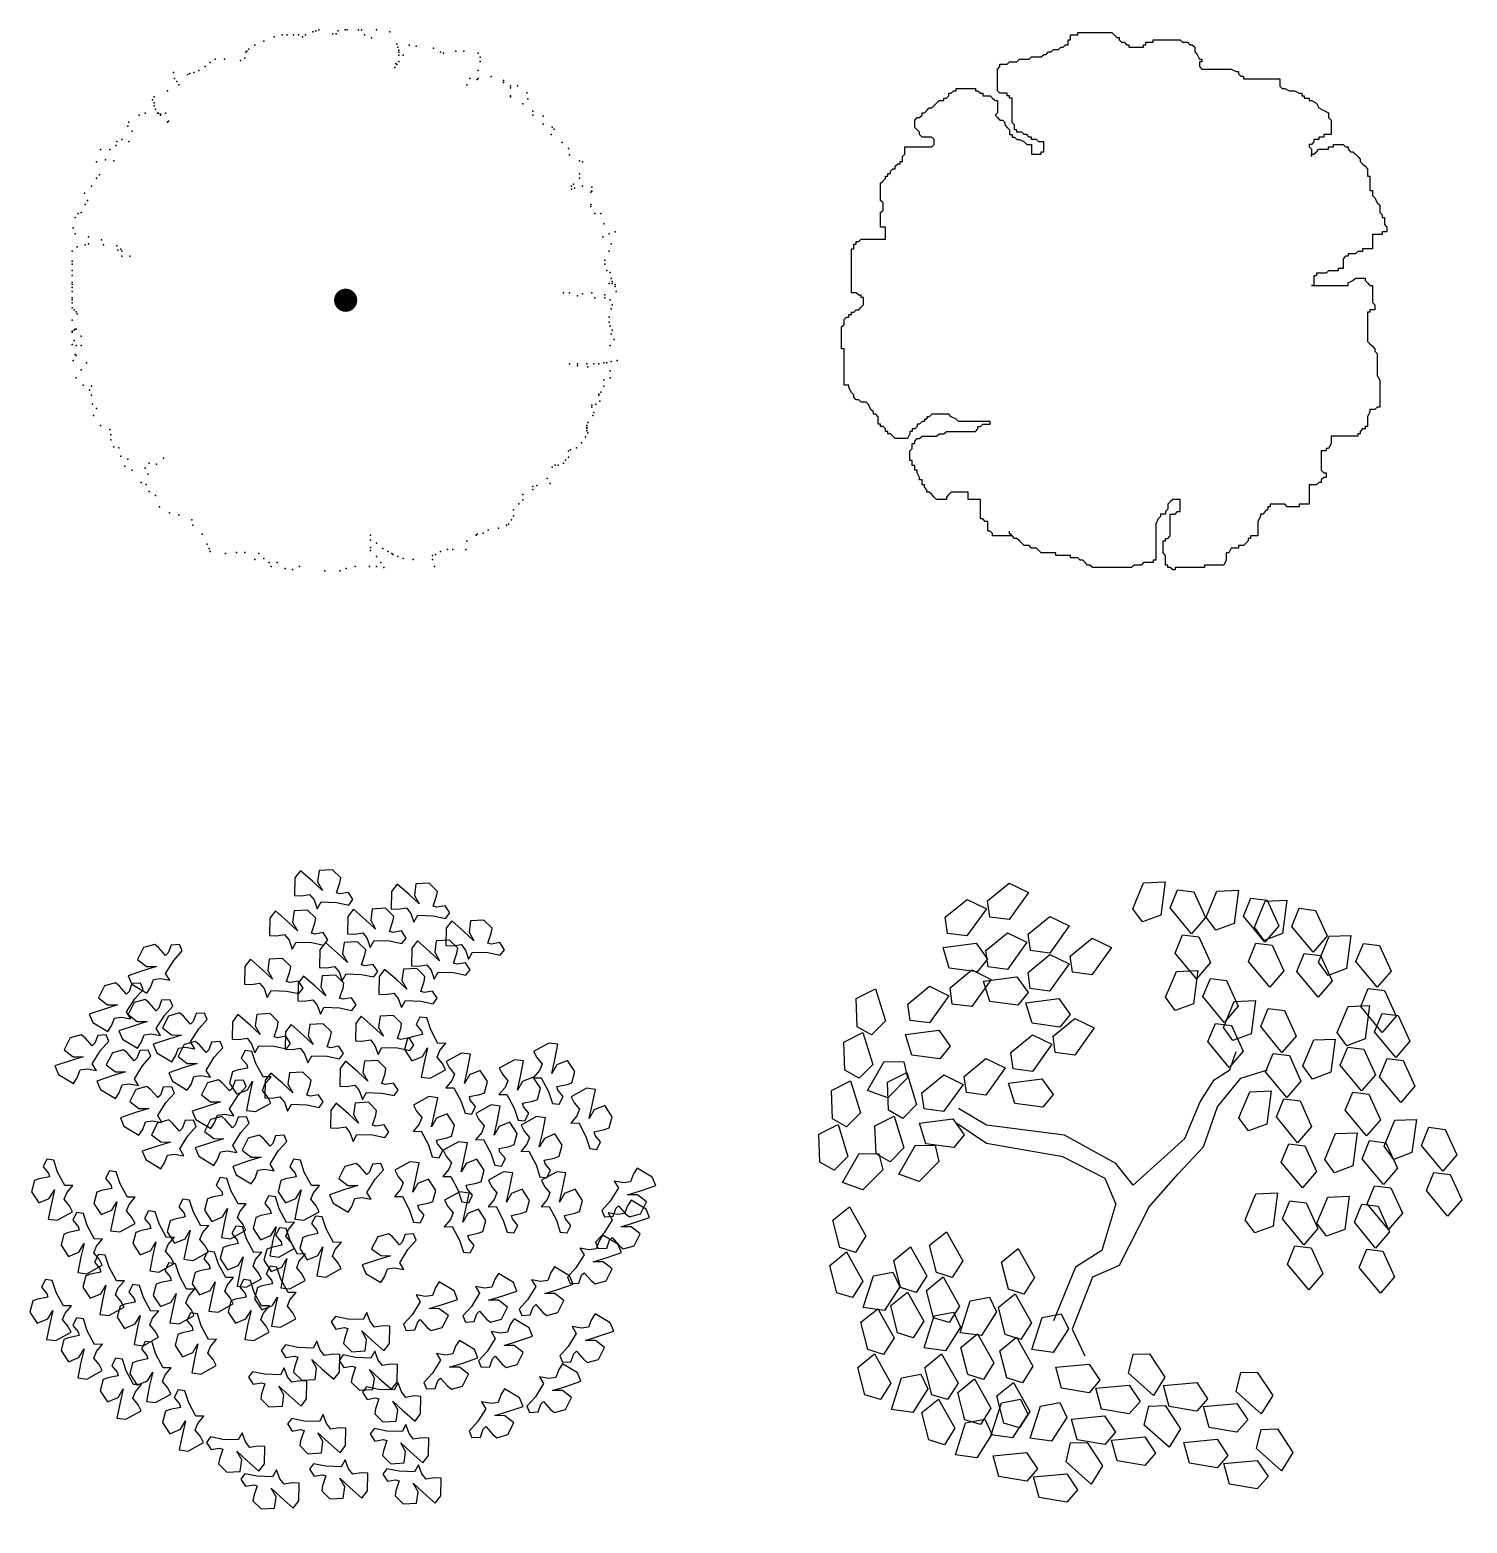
# Model space of a CAD drawing. Header units: millimetres. Extents: x 1740 to 2888, y 771 to 1500.
# Drawn here: x 1933 to 2250.6, y 1154.6 to 1484.7 of the extents above; entities that cross this region are included whole.
import ezdxf

# ---------------------------------------------------------------- set-up
doc = ezdxf.new("R2010")
doc.units = ezdxf.units.MM

# ---------------------------------------------------------------- blocks, each defined once
blk = doc.blocks.new('TREE-02')
at = {"const_width": 2.56}
blk.add_lwpolyline([(-2.56, 0, 1), (0, 0, 1)], format="xyb", close=True, dxfattribs=at)
for p in [(-7.9, 59.55), (-7.23, 59.78), (-2.97, 59.55), (-1.4, 59.78), (-0.94, 59.78), (1.52, 59.78), (2.19, 59.78), (5.56, 59.78), (-21.36, 56.41), (-19.34, 57.31), (-17.1, 58.2), (-15.3, 58.65), (-14.18, 58.65), (-12.83, 58.65), (-11.71, 58.65), (-10.82, 58.2), (-10.14, 58.65), (-8.57, 59.32), (-4.09, 58.88), (-3.41, 58.88), (2.87, 58.65), (4.43, 57.98), (8.47, 59.32), (8.47, 59.32), (10.04, 56.64), (12.74, 56.41), (14.3, 56.18), (-30.11, 53.27), (-30.11, 53.27), (-28.09, 53.27), (-24.5, 53.04), (-23.6, 53.5), (-23.38, 54.84), (-23.15, 55.06), (-22.7, 55.51), (10.27, 55.96), (10.49, 55.29), (10.49, 54.84), (10.49, 54.17), (10.49, 52.82), (11.39, 54.17), (18.12, 55.73), (19.69, 54.84), (20.36, 54.62), (23.05, 55.06), (24.85, 55.06), (27.99, 54.62), (28.44, 53.72), (28.44, 52.82), (28.44, 52.82), (-39.3, 50.36), (-36.16, 49.9), (-35.71, 50.13), (-34.82, 50.36), (-33.7, 50.8), (-32.35, 51.7), (-31.23, 52.59), (9.6, 51.47), (9.6, 51.47), (9.82, 52.37), (10.04, 52.15), (27.99, 50.8), (-40.65, 46.31), (-39.08, 49.01), (-38.63, 48.33), (-38.18, 47.66), (25.52, 47.66), (26.19, 49.01), (27.76, 48.78), (27.99, 49.01), (30.9, 49.45), (33.59, 48.56), (33.59, 48.11), (35.17, 47.44), (35.17, 46.99), (36.73, 47.44), (-44.01, 44.3), (-43.57, 44.97), (-43.57, 43.63), (-43.57, 42.95), (35.17, 45.19), (35.17, 44.97), (37.86, 43.4), (38.75, 45.87), (38.98, 44.52), (-46.93, 40.93), (-45.58, 41.38), (-43.34, 42.28), (-42.89, 41.38), (-42.67, 41.38), (-42.22, 41.16), (-42.22, 40.93), (-41.1, 41.38), (40.1, 41.83), (40.1, 40.93), (42.34, 40.71), (-49.4, 38.47), (-49.17, 39.36), (-48.5, 37.35), (-40.65, 39.36), (-40.42, 39.59), (42.34, 38.91), (44.14, 36.67), (44.36, 38.24), (44.81, 37.79), (-55.45, 33.3), (-53.43, 33.3), (-52.09, 34.21), (-51.86, 35.1), (-50.74, 35.55), (-49.17, 35.1), (46.6, 34.88), (47.95, 33.53), (-56.35, 30.62), (-54.33, 31.07), (-52.54, 30.84), (48.17, 32.18), (50.42, 30.84), (51.09, 30.62), (-56.35, 27.02), (-55.68, 27.7), (50.42, 27.92), (50.42, 27.02), (-59.04, 23.66), (-57.47, 25.23), (48.62, 25.23), (48.62, 24.56), (49.07, 25.68), (49.29, 24.78), (51.09, 25.23), (52.88, 23.88), (53.11, 25.01), (53.11, 24.11), (-58.82, 21.2), (-58.37, 22.09), (52.88, 21.2), (52.88, 20.74), (-61.06, 18.28), (-60.39, 19.18), (-59.71, 19.4), (53.78, 19.18), (55.13, 19.18), (55.8, 16.93), (55.8, 16.93), (-61.51, 16.04), (-61.06, 14.69), (-58.14, 14.01), (-55.23, 13.34), (55.58, 14.01), (56.92, 14.69), (58.27, 15.14), (-61.73, 10.87), (-60.61, 11.78), (-58.82, 12.22), (-58.14, 12.45), (-54.78, 12.22), (-51.86, 12), (-51.64, 11.1), (-50.97, 11.33), (-50.74, 10.87), (56.92, 10.87), (57.37, 12.45), (-61.73, 8.63), (-61.73, 7.96), (-61.73, 6.61), (-50.74, 9.75), (-48.95, 9.75), (56.02, 8.86), (56.02, 7.96), (56.47, 6.61), (-61.73, 5.49), (-61.73, 3.92), (-61.73, 3.47), (56.92, 3.7), (57.15, 6.17), (57.37, 4.82), (57.6, 4.15), (57.6, 3.7), (58.27, 3.47), (-61.73, 2.8), (-61.73, 1.91), (-61.73, 0.56), (-61.73, 0.11), (46.83, 1.68), (48.17, 1.68), (49.97, 1.01), (49.97, 1.01), (51.09, 1.46), (53.11, 1.68), (53.78, 0.56), (56.02, 1.23), (56.02, 0.56), (57.15, 0.11), (57.15, 0.11), (58.27, 3.03), (58.49, 1.91), (-61.73, -0.56), (-61.73, -1.68), (-61.28, -2.14), (-60.83, -2.58), (-60.61, -3.03), (57.37, -1.91), (57.6, -1.01), (-61.73, -4.37), (-61.06, -6.4), (-60.83, -6.4), (56.92, -3.7), (56.92, -4.82), (56.92, -4.82), (57.15, -5.72), (-61.73, -6.84), (-61.73, -7.07), (-61.73, -9.76), (-61.28, -6.62), (-61.28, -8.86), (-59.71, -7.96), (57.37, -7.51), (57.6, -6.62), (58.04, -8.64), (-61.06, -12), (-60.83, -9.98), (-60.83, -12.23), (-59.71, -9.98), (57.15, -9.98), (-61.51, -13.35), (-59.71, -15.37), (-58.59, -13.8), (48.17, -14.02), (48.17, -14.02), (49.97, -14.02), (49.97, -14.47), (49.97, -14.47), (51.99, -14.02), (52.21, -14.69), (53.56, -14.02), (54.68, -14.02), (55.8, -13.8), (56.47, -13.8), (57.15, -15.59), (57.37, -13.57), (58.72, -13.35), (-60.83, -17.16), (-59.27, -18.73), (-57.47, -18.96), (55.8, -17.61), (55.8, -18.96), (57.15, -17.16), (-57.92, -19.85), (-57.47, -20.97), (-57.25, -22.99), (54.01, -22.99), (54.68, -20.75), (54.68, -20.97), (54.9, -22.32), (55.13, -20.3), (-57.02, -25.46), (-56.35, -23.89), (53.11, -23.22), (53.11, -23.66), (53.33, -25.46), (53.56, -24.79), (-55.45, -27.7), (-53.43, -28.6), (51.99, -27.7), (51.99, -28.15), (51.99, -28.38), (51.99, -28.83), (52.21, -27.03), (52.21, -29.27), (52.21, -29.27), (-53.21, -29.72), (-53.21, -30.84), (-52.54, -32.41), (-51.41, -32.64), (49.74, -32.64), (50.87, -31.52), (51.76, -30.17), (-50.97, -34.43), (-49.4, -35.11), (-44.68, -36), (-43.12, -36.23), (-43.12, -36.23), (-41.54, -34.88), (46.83, -36), (47.28, -35.33), (47.95, -33.31), (47.95, -34.66), (48.4, -33.09), (-50.07, -36.67), (-48.5, -37.57), (-45.58, -37.12), (-44.91, -38.47), (43.24, -39.37), (44.36, -36.9), (45.03, -36.45), (45.71, -36.45), (-46.48, -40.26), (-45.36, -40.71), (-44.68, -42.28), (40.1, -41.16), (40.1, -41.83), (41, -40.94), (43.91, -40.49), (-43.34, -43.18), (-42.44, -45.65), (36.96, -44.98), (37.86, -42.95), (37.86, -42.95), (37.86, -42.95), (37.86, -44.08), (-40.2, -46.99), (-38.18, -47.44), (-35.26, -48.56), (34.72, -49.46), (35.39, -48.56), (35.84, -46.32), (35.84, -47.67), (-35.04, -49.68), (-33.02, -51.7), (4.21, -51.93), (27.54, -51.93), (27.76, -51.7), (29.11, -51.48), (30.23, -50.81), (32.47, -50.36), (34.27, -49.68), (-31.9, -53.95), (-31.45, -54.84), (-31.23, -55.52), (-27.86, -55.96), (-25.4, -55.74), (-23.6, -55.74), (-20.46, -55.96), (4.21, -53.05), (4.21, -54.62), (4.21, -55.29), (5.56, -53.72), (6.9, -54.84), (8.02, -55.52), (8.92, -55.96), (8.92, -55.96), (19.69, -55.52), (21.26, -55.07), (22.38, -55.07), (25.3, -55.07), (25.52, -53.27), (-21.36, -57.31), (-19.34, -57.09), (-18.22, -57.98), (-17.77, -58.88), (-16.42, -57.98), (-14.63, -59.33), (-11.49, -58.88), (-11.49, -58.88), (-1.17, -59.33), (0.85, -58.88), (3.99, -58.88), (5.56, -56.64), (5.56, -58.88), (6.46, -57.98), (7.13, -59.1), (9.15, -56.19), (10.27, -56.64), (11.39, -57.09), (13.63, -57.31), (17.89, -56.41), (17.89, -57.31), (18.34, -58.88), (18.57, -56.19), (-13.06, -59.55), (-5.88, -59.78), (-2.52, -59.78)]:
    blk.add_point(p)
blk = doc.blocks.new('TREE-03')
for p, q in [((-16.76, 55.96), (-16.22, 56.5)), ((-16.22, 56.5), (-15.68, 56.5)), ((-15.68, 56.5), (-15.68, 57.57)), ((-15.68, 57.57), (-15.14, 57.57)), ((-15.14, 57.57), (-15.14, 58.65)), ((-15.14, 58.65), (-13.53, 58.65)), ((-13.53, 58.65), (-13.53, 59.19)), ((-13.53, 59.19), (-5.99, 59.19)), ((-5.99, 59.19), (-5.46, 58.65)), ((-5.46, 58.65), (-4.92, 58.11)), ((-4.92, 58.11), (-4.38, 58.11)), ((-4.38, 58.11), (-4.38, 57.57)), ((-4.38, 57.57), (-3.84, 57.04)), ((-3.84, 57.04), (-3.3, 57.04)), ((-3.3, 57.04), (-2.77, 56.5)), ((-2.77, 56.5), (-2.23, 56.5)), ((-2.23, 56.5), (-2.23, 55.96)), ((1, 55.96), (1, 56.5)), ((1, 56.5), (1.54, 56.5)), ((1.54, 56.5), (1.54, 57.04)), ((1.54, 57.04), (3.15, 57.04)), ((3.15, 57.04), (3.15, 57.57)), ((3.15, 57.57), (9.07, 57.57)), ((9.07, 57.57), (9.61, 57.04)), ((9.61, 57.04), (10.68, 57.04)), ((10.68, 57.04), (11.22, 56.5)), ((11.22, 56.5), (11.76, 56.5)), ((11.76, 56.5), (12.3, 55.96)), ((-26.98, 52.74), (-26.44, 53.27)), ((-26.44, 53.27), (-24.29, 53.27)), ((-24.29, 53.27), (-23.75, 53.81)), ((-23.75, 53.81), (-21.6, 53.81)), ((-21.6, 53.81), (-21.06, 54.35)), ((-21.06, 54.35), (-20.52, 54.35)), ((-20.52, 54.35), (-19.98, 54.89)), ((-19.98, 54.89), (-19.45, 54.89)), ((-19.45, 54.89), (-18.91, 55.42)), ((-18.91, 55.42), (-17.83, 55.42)), ((-17.83, 55.42), (-17.29, 55.96)), ((-17.29, 55.96), (-16.76, 55.96)), ((-2.23, 55.96), (1, 55.96)), ((12.3, 55.96), (12.3, 54.89)), ((12.3, 54.89), (12.84, 54.35)), ((12.84, 54.35), (13.37, 53.27)), ((13.37, 53.27), (13.91, 53.27)), ((13.91, 53.27), (13.91, 52.74)), ((-31.28, 51.12), (-30.74, 51.66)), ((-31.28, 46.28), (-31.28, 51.12)), ((-30.74, 51.66), (-30.74, 52.2)), ((-30.74, 52.2), (-29.13, 52.2)), ((-29.13, 52.2), (-28.59, 52.74)), ((-28.59, 52.74), (-26.98, 52.74)), ((13.91, 52.74), (13.37, 52.74)), ((13.37, 52.74), (13.37, 51.66)), ((13.37, 51.66), (13.91, 51.12)), ((13.91, 51.12), (20.37, 51.12)), ((20.37, 51.12), (21.44, 50.59)), ((21.44, 50.59), (21.98, 50.59)), ((21.98, 50.59), (21.98, 50.05)), ((21.98, 50.05), (22.52, 49.51)), ((-41.5, 45.75), (-40.97, 46.28)), ((-40.97, 46.28), (-40.43, 46.28)), ((-40.43, 46.28), (-40.43, 46.82)), ((-40.43, 46.82), (-36.12, 46.82)), ((-36.12, 46.82), (-36.12, 46.28)), ((-36.12, 46.28), (-35.59, 46.28)), ((-35.59, 46.28), (-35.05, 45.75)), ((-30.74, 45.75), (-31.28, 46.28)), ((22.52, 49.51), (23.06, 49.51)), ((23.06, 49.51), (23.06, 48.97)), ((23.06, 48.97), (31.13, 48.97)), ((31.13, 48.97), (31.13, 47.36)), ((31.13, 47.36), (31.67, 46.82)), ((31.67, 46.82), (32.21, 46.82)), ((32.21, 46.82), (33.28, 46.28)), ((33.28, 46.28), (34.36, 46.28)), ((34.36, 46.28), (35.43, 45.75)), ((-45.81, 42.52), (-45.27, 43.06)), ((-45.27, 43.06), (-44.73, 43.6)), ((-44.73, 43.6), (-44.2, 44.13)), ((-44.2, 44.13), (-43.12, 44.13)), ((-43.12, 44.13), (-43.12, 44.67)), ((-43.12, 44.67), (-42.58, 44.67)), ((-42.58, 44.67), (-42.04, 45.21)), ((-42.04, 45.21), (-42.04, 45.75)), ((-42.04, 45.75), (-41.5, 45.75)), ((-35.05, 45.75), (-34.51, 45.75)), ((-34.51, 45.75), (-34.51, 45.21)), ((-34.51, 45.21), (-32.9, 45.21)), ((-32.9, 45.21), (-32.36, 44.67)), ((-32.36, 44.67), (-31.82, 44.13)), ((-31.82, 44.13), (-31.28, 44.13)), ((-31.28, 44.13), (-31.28, 41.45)), ((-29.13, 45.75), (-30.74, 45.75)), ((-29.13, 45.21), (-29.13, 45.75)), ((-28.59, 45.21), (-29.13, 45.21)), ((-28.59, 44.67), (-28.59, 45.21)), ((-28.05, 44.67), (-28.59, 44.67)), ((-28.05, 39.3), (-28.05, 44.67)), ((35.43, 45.75), (35.97, 45.75)), ((35.97, 45.75), (35.97, 45.21)), ((35.97, 45.21), (36.51, 45.21)), ((36.51, 45.21), (36.51, 44.67)), ((36.51, 44.67), (37.59, 44.67)), ((37.59, 44.67), (37.59, 44.13)), ((37.59, 44.13), (38.12, 44.13)), ((38.12, 44.13), (39.2, 43.6)), ((39.2, 43.6), (39.74, 42.52)), ((-49.58, 39.83), (-49.04, 40.37)), ((-49.58, 38.22), (-49.58, 39.83)), ((-49.04, 40.37), (-48.5, 40.37)), ((-48.5, 40.37), (-47.96, 40.91)), ((-47.96, 40.91), (-47.96, 41.45)), ((-47.96, 41.45), (-47.42, 41.45)), ((-47.42, 41.45), (-46.89, 41.98)), ((-46.89, 41.98), (-46.35, 42.52)), ((-46.35, 42.52), (-45.81, 42.52)), ((-31.28, 41.45), (-31.82, 40.91)), ((-31.82, 40.91), (-31.28, 40.37)), ((-31.28, 40.37), (-30.74, 39.83)), ((-30.74, 39.83), (-30.21, 39.83)), ((-30.21, 39.83), (-29.67, 39.3)), ((39.74, 42.52), (40.81, 41.98)), ((40.81, 41.98), (41.89, 41.45)), ((41.89, 41.45), (41.89, 40.37)), ((41.89, 40.37), (42.43, 39.83)), ((42.43, 39.83), (42.43, 36.61)), ((-49.04, 37.68), (-49.58, 38.22)), ((-48.5, 37.15), (-49.04, 37.68)), ((-48.5, 36.61), (-48.5, 37.15)), ((-47.96, 36.07), (-48.5, 36.61)), ((-29.67, 39.3), (-29.67, 38.76)), ((-29.67, 38.76), (-29.13, 38.22)), ((-29.13, 38.22), (-28.59, 37.68)), ((-28.59, 37.68), (-28.59, 36.61)), ((-28.59, 36.61), (-28.05, 36.61)), ((-27.52, 38.76), (-28.05, 39.3)), ((-28.05, 36.61), (-28.05, 36.07)), ((-27.52, 37.68), (-27.52, 38.76)), ((-26.98, 37.68), (-27.52, 37.68)), ((-26.98, 37.15), (-26.98, 37.68)), ((-25.9, 37.15), (-26.98, 37.15)), ((-25.36, 36.61), (-25.9, 37.15)), ((-24.83, 36.61), (-25.36, 36.61)), ((-24.29, 36.07), (-24.83, 36.61)), ((42.43, 36.61), (40.81, 36.61)), ((40.81, 36.61), (40.81, 36.07)), ((-51.73, 32.31), (-51.73, 33.92)), ((-51.73, 33.92), (-45.81, 33.92)), ((-45.81, 36.07), (-47.96, 36.07)), ((-45.27, 35.53), (-45.81, 36.07)), ((-45.81, 33.92), (-45.27, 34.46)), ((-45.27, 34.46), (-45.27, 35.53)), ((-28.05, 36.07), (-27.52, 36.07)), ((-27.52, 36.07), (-26.98, 35.53)), ((-26.98, 35.53), (-26.44, 35.53)), ((-26.44, 35.53), (-25.36, 35)), ((-25.36, 35), (-24.83, 34.46)), ((-24.83, 34.46), (-23.75, 34.46)), ((-23.75, 36.07), (-24.29, 36.07)), ((-23.75, 35.53), (-23.75, 36.07)), ((-22.67, 35.53), (-23.75, 35.53)), ((-23.75, 34.46), (-23.75, 32.31)), ((-22.14, 35), (-22.67, 35.53)), ((-21.06, 35), (-22.14, 35)), ((-21.06, 32.85), (-21.06, 35)), ((38.12, 34.46), (37.59, 34.46)), ((37.59, 34.46), (37.59, 33.92)), ((37.59, 33.92), (38.12, 33.38)), ((38.66, 35), (38.12, 34.46)), ((38.12, 33.38), (38.12, 31.77)), ((39.74, 35.53), (38.66, 35.53)), ((38.66, 35.53), (38.66, 35)), ((39.2, 32.85), (39.74, 33.38)), ((40.81, 36.07), (39.74, 36.07)), ((39.74, 36.07), (39.74, 35.53)), ((39.74, 33.38), (41.89, 33.38)), ((41.89, 33.38), (41.89, 33.92)), ((41.89, 33.92), (42.97, 33.92)), ((42.97, 33.92), (42.97, 34.46)), ((42.97, 34.46), (45.12, 34.46)), ((45.12, 34.46), (45.66, 33.92)), ((45.66, 33.92), (46.19, 33.92)), ((46.19, 33.92), (46.19, 33.38)), ((46.19, 33.38), (46.73, 32.85)), ((-53.88, 29.62), (-53.34, 30.16)), ((-53.34, 30.16), (-52.8, 30.16)), ((-52.8, 30.16), (-52.8, 30.7)), ((-52.8, 30.7), (-52.27, 30.7)), ((-52.27, 31.77), (-51.73, 32.31)), ((-52.27, 30.7), (-52.27, 31.77)), ((-23.75, 32.31), (-21.6, 32.31)), ((-21.6, 32.31), (-21.6, 32.85)), ((-21.6, 32.85), (-21.06, 32.85)), ((38.12, 31.77), (38.12, 32.31)), ((38.12, 32.31), (38.66, 32.31)), ((38.66, 32.31), (39.2, 32.85)), ((46.73, 32.85), (47.27, 32.85)), ((47.27, 32.85), (47.81, 32.31)), ((47.81, 32.31), (48.35, 31.77)), ((48.35, 31.77), (48.88, 31.23)), ((48.88, 31.23), (48.88, 30.7)), ((48.88, 30.7), (49.42, 30.16)), ((49.42, 30.16), (49.96, 29.62)), ((-56.57, 26.39), (-56.03, 26.93)), ((-56.03, 26.93), (-56.03, 27.47)), ((-56.03, 27.47), (-55.49, 27.47)), ((-55.49, 27.47), (-55.49, 28.01)), ((-55.49, 28.01), (-54.96, 28.01)), ((-54.96, 28.54), (-54.42, 29.08)), ((-54.96, 28.01), (-54.96, 28.54)), ((-54.42, 29.08), (-53.88, 29.08)), ((-53.88, 29.08), (-53.88, 29.62)), ((49.96, 29.62), (50.5, 29.08)), ((50.5, 29.08), (50.5, 27.47)), ((50.5, 27.47), (51.04, 27.47)), ((51.04, 27.47), (51.04, 24.24)), ((-57.11, 25.86), (-56.57, 26.39)), ((-57.11, 22.09), (-57.11, 25.86)), ((51.04, 24.24), (51.57, 24.24)), ((51.57, 24.24), (51.57, 23.17)), ((51.57, 23.17), (52.11, 22.63)), ((-56.57, 21.56), (-57.11, 22.09)), ((-57.11, 19.41), (-56.57, 19.94)), ((-56.57, 19.94), (-56.57, 21.56)), ((52.11, 22.63), (52.65, 21.56)), ((52.65, 21.56), (53.19, 21.02)), ((53.19, 21.02), (53.19, 19.41)), ((-57.11, 16.18), (-57.11, 19.41)), ((53.19, 19.41), (53.73, 18.87)), ((53.73, 18.87), (53.73, 18.33)), ((53.73, 18.33), (54.26, 18.33)), ((54.26, 18.33), (54.26, 16.72)), ((54.26, 16.72), (54.8, 16.18)), ((-61.95, 12.96), (-61.41, 13.49)), ((-61.41, 13.49), (-56.03, 13.49)), ((-56.03, 16.18), (-57.11, 16.18)), ((-56.03, 13.49), (-56.03, 16.18)), ((51.57, 14.57), (51.57, 11.34)), ((53.73, 14.57), (51.57, 14.57)), ((54.8, 15.11), (53.73, 15.11)), ((53.73, 15.11), (53.73, 14.57)), ((54.8, 16.18), (54.8, 15.11)), ((-63.56, 1.67), (-63.56, 11.34)), ((-63.56, 11.34), (-63.03, 11.34)), ((-63.03, 11.34), (-63.03, 12.42)), ((-63.03, 12.42), (-62.49, 12.42)), ((-62.49, 12.42), (-62.49, 12.96)), ((-62.49, 12.96), (-61.95, 12.96)), ((47.81, 10.27), (46.19, 10.27)), ((46.19, 10.27), (46.19, 9.73)), ((48.35, 10.81), (47.81, 10.27)), ((49.42, 10.81), (48.35, 10.81)), ((51.57, 11.34), (49.42, 11.34)), ((49.42, 11.34), (49.42, 10.81)), ((45.12, 7.04), (44.04, 7.04)), ((44.04, 7.04), (44.04, 6.5)), ((45.66, 9.73), (45.12, 9.19)), ((45.12, 9.19), (45.12, 7.04)), ((46.19, 9.73), (45.66, 9.73)), ((39.2, 5.43), (38.66, 5.43)), ((38.66, 5.43), (38.66, 3.28)), ((41.35, 5.97), (39.2, 5.97)), ((39.2, 5.97), (39.2, 5.43)), ((41.89, 6.5), (41.35, 5.97)), ((44.04, 6.5), (41.89, 6.5)), ((46.19, 3.82), (47.27, 4.35)), ((46.19, 3.28), (46.19, 3.82)), ((47.27, 4.35), (47.81, 4.89)), ((47.81, 4.89), (49.96, 4.89)), ((49.96, 4.89), (49.96, 4.35)), ((49.96, 4.35), (50.5, 3.82)), ((50.5, 3.82), (51.04, 3.28)), ((-62.49, 1.67), (-63.56, 1.67)), ((-61.95, 1.13), (-62.49, 1.67)), ((-61.41, 1.13), (-61.95, 1.13)), ((-61.41, 0.59), (-61.41, 1.13)), ((-60.87, 0.59), (-61.41, 0.59)), ((-60.87, -1.02), (-60.87, 0.59)), ((38.66, 3.28), (38.12, 3.28)), ((38.12, 3.28), (46.19, 3.28)), ((51.04, 3.28), (51.57, 3.28)), ((51.57, 3.28), (51.57, -0.48)), ((-64.1, -3.71), (-64.1, -3.17)), ((-64.1, -3.17), (-63.56, -3.17)), ((-63.56, -3.17), (-63.56, -2.63)), ((-63.56, -2.63), (-63.03, -2.63)), ((-63.03, -2.63), (-62.49, -2.1)), ((-62.49, -2.1), (-61.95, -2.1)), ((-61.95, -2.1), (-61.41, -1.56)), ((-61.41, -1.56), (-60.87, -1.02)), ((51.04, -2.63), (50.5, -2.63)), ((50.5, -2.63), (50.5, -9.08)), ((52.11, -2.1), (51.04, -2.1)), ((51.04, -2.1), (51.04, -2.63)), ((51.57, -0.48), (52.11, -1.02)), ((52.11, -1.02), (52.11, -2.1)), ((-65.72, -5.86), (-65.18, -5.32)), ((-65.72, -10.7), (-65.72, -5.86)), ((-65.18, -4.25), (-64.64, -3.71)), ((-65.18, -5.32), (-65.18, -4.25)), ((-64.64, -3.71), (-64.1, -3.71)), ((50.5, -9.08), (51.04, -9.62)), ((51.04, -9.62), (51.57, -10.16)), ((-65.18, -10.7), (-65.72, -10.7)), ((-65.18, -18.76), (-65.18, -10.7)), ((51.57, -10.16), (52.11, -10.7)), ((52.11, -10.7), (52.11, -11.24)), ((52.11, -11.24), (52.65, -11.77)), ((52.65, -11.77), (52.65, -16.61)), ((-64.1, -18.76), (-65.18, -18.76)), ((-64.1, -19.3), (-64.1, -18.76)), ((-63.56, -20.37), (-64.1, -19.3)), ((52.65, -16.61), (53.19, -17.69)), ((53.19, -17.69), (53.19, -23.6)), ((-63.03, -20.91), (-63.56, -20.37)), ((-63.03, -21.45), (-63.03, -20.91)), ((-62.49, -21.99), (-63.03, -21.45)), ((-61.95, -21.99), (-62.49, -21.99)), ((-61.41, -22.52), (-61.95, -21.99)), ((-60.34, -22.52), (-61.41, -22.52)), ((-59.8, -23.06), (-60.34, -22.52)), ((-59.26, -24.14), (-59.8, -23.06)), ((-58.72, -24.67), (-59.26, -24.14)), ((-58.72, -25.21), (-58.72, -24.67)), ((-58.18, -25.21), (-58.72, -25.21)), ((-57.65, -25.75), (-58.18, -25.21)), ((-57.65, -27.36), (-57.65, -25.75)), ((-46.89, -26.29), (-47.42, -26.29)), ((-47.42, -26.29), (-47.42, -26.82)), ((-46.35, -25.75), (-46.89, -25.75)), ((-46.89, -25.75), (-46.89, -26.29)), ((-45.81, -25.21), (-46.35, -25.75)), ((-42.04, -25.21), (-45.81, -25.21)), ((-41.5, -25.75), (-42.04, -25.21)), ((-40.43, -26.29), (-41.5, -25.75)), ((-39.89, -26.82), (-40.43, -26.29)), ((51.04, -24.67), (50.5, -25.75)), ((50.5, -25.75), (50.5, -27.9)), ((52.11, -24.14), (51.04, -24.14)), ((51.04, -24.14), (51.04, -24.67)), ((52.65, -23.6), (52.11, -24.14)), ((53.19, -23.6), (52.65, -23.6)), ((-57.11, -27.36), (-57.65, -27.36)), ((-57.11, -27.9), (-57.11, -27.36)), ((-56.57, -27.9), (-57.11, -27.9)), ((-56.03, -28.44), (-56.57, -27.9)), ((-56.03, -28.98), (-56.03, -28.44)), ((-55.49, -28.98), (-56.03, -28.98)), ((-55.49, -29.51), (-55.49, -28.98)), ((-54.96, -29.51), (-55.49, -29.51)), ((-54.42, -30.05), (-54.96, -29.51)), ((-50.65, -29.51), (-51.19, -30.59)), ((-50.11, -28.98), (-50.65, -28.98)), ((-50.65, -28.98), (-50.65, -29.51)), ((-49.58, -28.44), (-50.11, -28.44)), ((-50.11, -28.44), (-50.11, -28.98)), ((-49.04, -27.9), (-49.58, -28.44)), ((-48.5, -27.36), (-49.04, -27.36)), ((-49.04, -27.36), (-49.04, -27.9)), ((-47.96, -26.82), (-48.5, -27.36)), ((-47.42, -26.82), (-47.96, -26.82)), ((-44.73, -30.05), (-44.2, -29.51)), ((-44.2, -29.51), (-43.12, -29.51)), ((-43.12, -29.51), (-42.58, -28.98)), ((-42.58, -28.98), (-36.12, -28.98)), ((-32.9, -26.82), (-39.89, -26.82)), ((-36.12, -28.98), (-35.59, -28.44)), ((-35.59, -28.44), (-35.59, -27.9)), ((-35.59, -27.9), (-35.05, -27.9)), ((-35.05, -27.9), (-34.51, -27.36)), ((-34.51, -27.36), (-32.9, -27.36)), ((-32.9, -27.36), (-32.9, -26.82)), ((48.88, -29.51), (48.35, -29.51)), ((48.35, -29.51), (48.35, -30.05)), ((49.42, -28.44), (48.88, -28.98)), ((48.88, -28.98), (48.88, -29.51)), ((49.96, -28.44), (49.42, -28.44)), ((50.5, -27.9), (49.96, -27.9)), ((49.96, -27.9), (49.96, -28.44)), ((-53.88, -30.59), (-54.42, -30.05)), ((-51.19, -30.59), (-53.88, -30.59)), ((-50.65, -33.28), (-50.11, -32.74)), ((-50.11, -32.74), (-50.11, -31.66)), ((-50.11, -31.66), (-49.58, -31.66)), ((-49.58, -31.13), (-49.04, -30.59)), ((-49.58, -31.66), (-49.58, -31.13)), ((-49.04, -30.59), (-48.5, -30.59)), ((-48.5, -30.59), (-47.96, -30.05)), ((-47.96, -30.05), (-44.73, -30.05)), ((41.89, -32.74), (41.35, -32.74)), ((41.35, -32.74), (41.35, -33.28)), ((42.43, -31.66), (41.89, -32.74)), ((48.35, -30.05), (42.43, -30.05)), ((42.43, -30.05), (42.43, -31.66)), ((-50.65, -35.43), (-50.65, -33.28)), ((-50.11, -35.43), (-50.65, -35.43)), ((-50.11, -36.5), (-50.11, -35.43)), ((41.35, -33.28), (40.28, -33.28)), ((40.28, -33.28), (40.28, -37.58)), ((-49.58, -36.5), (-50.11, -36.5)), ((-49.58, -37.58), (-49.58, -36.5)), ((-49.04, -37.58), (-49.58, -37.58)), ((-49.04, -38.11), (-49.04, -37.58)), ((-48.5, -39.19), (-49.04, -38.11)), ((-48.5, -39.73), (-48.5, -39.19)), ((40.28, -37.58), (40.81, -38.11)), ((40.81, -39.19), (40.28, -39.73)), ((40.81, -38.11), (41.35, -38.11)), ((41.35, -39.19), (40.81, -39.19)), ((41.35, -38.11), (41.35, -39.19)), ((-47.96, -39.73), (-48.5, -39.73)), ((-47.96, -40.8), (-47.96, -39.73)), ((-47.42, -40.8), (-47.96, -40.8)), ((-47.42, -41.34), (-47.42, -40.8)), ((-46.89, -41.88), (-47.42, -41.34)), ((-46.89, -42.41), (-46.89, -41.88)), ((-46.35, -42.41), (-46.89, -42.41)), ((-45.81, -42.95), (-46.35, -42.41)), ((-41.5, -42.41), (-42.04, -42.95)), ((-37.74, -42.41), (-41.5, -42.41)), ((-37.74, -44.03), (-37.74, -42.41)), ((39.2, -40.8), (37.59, -40.8)), ((37.59, -40.8), (37.59, -45.1)), ((39.74, -40.26), (39.2, -40.8)), ((40.28, -40.26), (39.74, -40.26)), ((40.28, -39.73), (40.28, -40.26)), ((-45.27, -43.49), (-45.81, -42.95)), ((-44.73, -44.03), (-45.27, -43.49)), ((-42.58, -44.03), (-44.73, -44.03)), ((-42.04, -42.95), (-42.58, -43.49)), ((-42.58, -43.49), (-42.58, -44.03)), ((-35.05, -44.03), (-37.74, -44.03)), ((-35.05, -48.33), (-35.05, -44.03)), ((6.38, -46.18), (5.84, -46.71)), ((6.92, -44.56), (6.38, -45.1)), ((6.38, -45.1), (6.38, -46.18)), ((7.46, -44.03), (6.92, -44.56)), ((9.07, -44.03), (7.46, -44.03)), ((9.07, -46.71), (9.07, -44.03)), ((28.44, -46.18), (27.9, -46.71)), ((28.98, -45.64), (28.44, -45.64)), ((28.44, -45.64), (28.44, -46.18)), ((32.21, -45.1), (28.98, -45.1)), ((28.98, -45.1), (28.98, -45.64)), ((32.74, -45.64), (32.21, -45.1)), ((35.43, -45.64), (32.74, -45.64)), ((37.59, -45.1), (35.43, -45.1)), ((35.43, -45.1), (35.43, -45.64)), ((-34.51, -48.33), (-35.05, -48.33)), ((-33.97, -48.87), (-34.51, -48.33)), ((-33.43, -48.87), (-33.97, -48.87)), ((-33.43, -51.02), (-33.43, -48.87)), ((4.23, -48.33), (3.69, -49.4)), ((3.69, -49.4), (3.69, -57.47)), ((4.77, -47.79), (4.23, -48.33)), ((5.84, -47.25), (4.77, -47.25)), ((4.77, -47.25), (4.77, -47.79)), ((5.84, -46.71), (5.84, -47.25)), ((6.92, -52.09), (6.92, -47.25)), ((6.92, -47.25), (7.99, -47.25)), ((7.99, -47.25), (8.53, -46.71)), ((8.53, -46.71), (9.07, -46.71)), ((26.83, -47.79), (26.29, -48.87)), ((26.29, -48.87), (26.29, -52.09)), ((27.36, -47.25), (26.83, -47.25)), ((26.83, -47.25), (26.83, -47.79)), ((27.9, -46.71), (27.36, -47.25)), ((-32.9, -51.02), (-33.43, -51.02)), ((-32.36, -51.55), (-32.9, -51.02)), ((-32.36, -52.09), (-32.36, -51.55)), ((-28.05, -52.09), (-32.36, -52.09)), ((-28.59, -51.55), (-28.59, -51.02)), ((-28.05, -52.09), (-28.59, -51.55)), ((-27.52, -52.63), (-28.05, -52.09)), ((-26.98, -52.63), (-27.52, -52.63)), ((-26.44, -53.17), (-26.98, -52.63)), ((5.84, -53.17), (5.84, -52.63)), ((5.84, -52.63), (6.38, -52.63)), ((6.38, -52.63), (6.92, -52.09)), ((24.67, -52.63), (24.14, -52.63)), ((24.14, -52.63), (24.14, -53.17)), ((26.29, -52.09), (24.67, -52.09)), ((24.67, -52.09), (24.67, -52.63)), ((-25.36, -54.24), (-26.44, -53.17)), ((-24.29, -54.24), (-25.36, -54.24)), ((-23.75, -54.78), (-24.29, -54.24)), ((-22.67, -54.78), (-23.75, -54.78)), ((-22.14, -55.32), (-22.67, -54.78)), ((-21.6, -55.85), (-22.14, -55.32)), ((-18.37, -55.85), (-21.6, -55.85)), ((-18.37, -56.39), (-18.37, -55.85)), ((5.3, -55.85), (5.3, -53.17)), ((5.3, -53.17), (5.84, -53.17)), ((5.84, -56.39), (5.3, -55.85)), ((19.83, -55.85), (19.29, -55.85)), ((19.29, -55.85), (19.29, -57.47)), ((20.37, -54.78), (19.83, -55.85)), ((21.98, -54.78), (20.37, -54.78)), ((23.06, -54.24), (21.98, -54.24)), ((21.98, -54.24), (21.98, -54.78)), ((23.6, -53.7), (23.06, -54.24)), ((24.14, -53.17), (23.6, -53.7)), ((-15.14, -56.39), (-18.37, -56.39)), ((-15.14, -56.93), (-15.14, -56.39)), ((-13.53, -56.93), (-15.14, -56.93)), ((-12.99, -57.47), (-13.53, -56.93)), ((-12.45, -57.47), (-12.99, -57.47)), ((-11.91, -58), (-12.45, -57.47)), ((-11.38, -58.54), (-11.91, -58)), ((-10.84, -58.54), (-11.38, -58.54)), ((-10.3, -59.08), (-10.84, -58.54)), ((-1.69, -59.08), (-10.3, -59.08)), ((-1.15, -58.54), (-1.69, -59.08)), ((0.46, -58.54), (-1.15, -58.54)), ((1, -58), (0.46, -58.54)), ((3.15, -58), (1, -58)), ((3.69, -57.47), (3.15, -57.47)), ((3.15, -57.47), (3.15, -58)), ((5.84, -58.54), (5.84, -56.39)), ((6.38, -58.54), (5.84, -58.54)), ((6.38, -59.08), (6.38, -58.54)), ((6.92, -59.08), (6.38, -59.08)), ((7.46, -59.62), (6.92, -59.08)), ((14.45, -59.08), (7.99, -59.08)), ((7.99, -59.08), (7.99, -59.62)), ((18.75, -58.54), (14.45, -58.54)), ((14.45, -58.54), (14.45, -59.08)), ((19.29, -57.47), (18.75, -58.54)), ((7.99, -59.62), (7.46, -59.62))]:
    blk.add_line(p, q)
blk = doc.blocks.new('BRANCHS', base_point=(1.4853, 0.588))
for p, q in [((1.5146, 0.6522), (1.4864, 0.6366)), ((1.4864, 0.6366), (1.4921, 0.6254)), ((1.5313, 0.6501), (1.5146, 0.6522)), ((1.5255, 0.6211), (1.5313, 0.6501)), ((1.4921, 0.6254), (1.5019, 0.6135)), ((1.5019, 0.6135), (1.4971, 0.6014)), ((1.5199, 0.5964), (1.5255, 0.6211)), ((1.5292, 0.6122), (1.5199, 0.5964)), ((1.5487, 0.6203), (1.5292, 0.6122)), ((1.5622, 0.5996), (1.5487, 0.6203)), ((1.4971, 0.6014), (1.4858, 0.588)), ((1.4858, 0.588), (1.5005, 0.5883)), ((1.5005, 0.5883), (1.5139, 0.5633)), ((1.5482, 0.5759), (1.5568, 0.5791)), ((1.5568, 0.5791), (1.5622, 0.5996)), ((1.5139, 0.5633), (1.5211, 0.5412)), ((1.5291, 0.572), (1.5482, 0.5759)), ((1.5308, 0.5654), (1.5291, 0.572)), ((1.5407, 0.5536), (1.5308, 0.5654)), ((1.5336, 0.5396), (1.5407, 0.5536)), ((1.5211, 0.5412), (1.5336, 0.5396))]:
    blk.add_line(p, q)
blk = doc.blocks.new('TREE-10')
at = {"xscale": 120, "yscale": 120, "zscale": 120}
for p, rotation in [((-4.33, 67.77), 60.00000000000001), ((17.05, 64.81), 60.00000000000001), ((-9.86, 58.89), 60.00000000000001), ((7.39, 59.27), 60.00000000000001), ((29.13, 56.68), 60.00000000000001), ((-36.87, 52), 120), ((1.19, 51.87), 60.00000000000001), ((21.54, 52.24), 60.00000000000001), ((-15.38, 48.18), 60.00000000000001), ((-3.64, 44.48), 60.00000000000001), ((14.29, 45.96), 60.00000000000001), ((-45.5, 43.5), 120), ((-38.94, 39.81), 120), ((-31.35, 36.85), 120), ((-18.13, 35.98), 60.00000000000001), ((9.12, 35.61), 60.00000000000001), ((-53.08, 32.05), 120), ((-6.4, 33.76), 60.00000000000001), ((24.2, 38.11), 180), ((-27.9, 30.56), 120), ((-43.77, 28.71), 120), ((-14.44, 30.72), 180), ((5.67, 25.63), 60.00000000000001), ((-10.89, 23.04), 60.00000000000001), ((-38.59, 20.59), 120), ((-22.73, 22.06), 120), ((3.6, 16.39), 60.00000000000001), ((-33.76, 13.2), 120), ((-22.04, 13.94), 120), ((-13.76, 9.86), 120), ((7.63, 3.59), 120), ((-58.25, 6.7), 180), ((-44.45, 4.11), 180), ((-3.74, 6.7), 180), ((61.32, 7.7), 299.9999999999999), ((-19.96, 2.63), 180), ((-28.24, -2.18), 180), ((-9.26, -1.44), 180), ((59.94, 0.67), 299.9999999999999), ((-51.7, -5.13), 180), ((-35.82, -4.76), 180), ((-16.51, -8.09), 180), ((-6.85, -8.46), 180), ((1.09, -5.87), 180), ((14.87, -11.94), 120), ((53.73, -7.09), 299.9999999999999), ((-46.87, -14.37), 180), ((-22.72, -13.64), 180), ((-31.34, -16.22), 180), ((-8.92, -16.96), 180), ((30.62, -15.59), 299.9999999999999), ((43.04, -14.11), 299.9999999999999), ((-58.59, -19.91), 180), ((-39.28, -21.03), 180), ((-14.79, -19.91), 180), ((17.51, -17.44), 299.9999999999999), ((6.72, -21.37), 240), ((-51.7, -28.41), 180), ((-26.51, -27.31), 180), ((34.07, -25.57), 299.9999999999999), ((52.01, -24.46), 299.9999999999999), ((-4.33, -27.66), 240), ((-36.52, -33.59), 180), ((8.44, -29.87), 240), ((21.99, -30.37), 299.9999999999999), ((-43.07, -37.29), 180), ((-11.57, -33.57), 240), ((44.76, -35.55), 299.9999999999999), ((13.61, -36.9), 240), ((-29.28, -44.31), 180), ((32, -41.1), 299.9999999999999), ((-2.94, -43.92), 240), ((-20.88, -47.98), 240), ((15.34, -46.13), 240), ((1.89, -53.9), 240), ((18.1, -55.01), 240), ((-13.29, -56.12), 240)]:
    blk.add_blockref('BRANCHS', p, dxfattribs=dict(at, rotation=rotation))
for p in [(43.38, 30.46), (24.06, 28.25), (35.79, 26.77), (51.66, 20.48), (16.82, 18.64), (30.62, 16.79), (40.62, 14.2), (23.37, 8.66), (12.68, 4.22), (33.38, 2), (45.11, 2), (23.72, -2.43)]:
    blk.add_blockref('BRANCHS', p, dxfattribs=at)
blk = doc.blocks.new('L', base_point=(1.3683, 0.5913))
for p, q in [((1.2809, 0.65), (1.3117, 0.675)), ((1.3117, 0.675), (1.3419, 0.6213)), ((1.2937, 0.5998), (1.2809, 0.65)), ((1.3419, 0.6213), (1.3225, 0.5909)), ((1.2753, 0.5668), (1.3061, 0.5917)), ((1.3225, 0.5909), (1.2937, 0.5998)), ((1.3061, 0.5917), (1.3362, 0.538)), ((1.2881, 0.5166), (1.2753, 0.5668)), ((1.3557, 0.5478), (1.3911, 0.5544)), ((1.3911, 0.5544), (1.4042, 0.5272)), ((1.3362, 0.538), (1.3169, 0.5076)), ((1.337, 0.4891), (1.3557, 0.5478)), ((1.4042, 0.5272), (1.3763, 0.4836)), ((1.3169, 0.5076), (1.2881, 0.5166)), ((1.3763, 0.4836), (1.337, 0.4891))]:
    blk.add_line(p, q)
blk = doc.blocks.new('TREE-11')
at = {"color": 0}
for p, q in [((25.18, 29.57), (26.56, 33.63)), ((18.63, 22.55), (21.73, 27.36)), ((21.73, 27.36), (25.18, 29.57)), ((22.42, 21.44), (27.6, 27.72)), ((27.6, 27.72), (33.46, 29.57)), ((-28.64, 17.37), (-34.84, 21.07)), ((15.18, 14.42), (18.63, 22.55)), ((19.32, 12.57), (22.42, 21.44)), ((-28.64, 13.31), (-35.18, 17.75)), ((-11.39, 15.16), (-28.64, 17.37)), ((-11.73, 10.35), (-28.64, 13.31)), ((0, 8.87), (-11.39, 15.16)), ((3.79, 4.07), (15.18, 14.42)), ((-2.41, 5.55), (-11.73, 10.35)), ((13.8, 6.66), (19.32, 12.57)), ((3.79, 4.07), (0, 8.87)), ((7.24, -0.74), (13.8, 6.66)), ((0, 0), (-2.41, 5.55)), ((0, 0), (-3.1, -10.35)), ((7.24, -0.74), (0.69, -13.67)), ((-3.1, -10.35), (-8.97, -14.04)), ((-8.97, -14.04), (-13.8, -25.87)), ((-5.18, -16.26), (-9.66, -27.71)), ((0.69, -13.67), (-5.18, -16.26)), ((-9.66, -27.71), (-6.9, -33.63))]:
    blk.add_line(p, q, dxfattribs=at)
for p, xscale, yscale, zscale, rotation in [((-25.53, 58.4), 120, 120, 120, 295.0165150851705), ((9.31, 58.4), 119.9999999999999, 119.9999999999999, 119.9999999999999, 190.1248425347957), ((25.53, 56.56), 119.9999999999999, 119.9999999999999, 119.9999999999999, 190.1248425347957), ((36.21, 54.33), 119.9999999999999, 119.9999999999999, 119.9999999999999, 190.1248425347957), ((-16.56, 51.01), 120, 120, 120, 295.0165150851705), ((-7.24, 46.21), 120, 120, 120, 295.0165150851705), ((50.36, 46.57), 119.9999999999999, 119.9999999999999, 119.9999999999999, 190.1248425347957), ((-33.81, 39.18), 120, 120, 120, 295.0165150851705), ((16.56, 38.81), 119.9999999999999, 119.9999999999999, 119.9999999999999, 190.1248425347957), ((-48.64, 36.23), 119.9999999999998, 119.9999999999998, 119.9999999999998, 347.8021081598379), ((29.32, 32.16), 119.9999999999999, 119.9999999999999, 119.9999999999999, 190.1248425347957), ((54.5, 31.05), 119.9999999999999, 119.9999999999999, 119.9999999999999, 190.1248425347957), ((-11.04, 28.46), 120, 120, 120, 295.0165150851705), ((46.91, 23.66), 119.9999999999999, 119.9999999999999, 119.9999999999999, 190.1248425347957), ((-30.7, 19.6), 120, 120, 120, 295.0165150851705), ((-41.74, 17.75), 119.9999999999998, 119.9999999999998, 119.9999999999998, 347.8021081598379), ((-54.15, 15.9), 119.9999999999998, 119.9999999999998, 119.9999999999998, 347.8021081598379), ((32.77, 12.2), 119.9999999999999, 119.9999999999999, 119.9999999999999, 190.1248425347957), ((64.85, 5.91), 119.9999999999999, 119.9999999999999, 119.9999999999999, 190.1248425347957), ((51.74, 2.96), 119.9999999999999, 119.9999999999999, 119.9999999999999, 190.1248425347957), ((34.15, -10.35), 119.9999999999999, 119.9999999999999, 119.9999999999999, 190.1248425347957), ((50.01, -11.09), 119.9999999999999, 119.9999999999999, 119.9999999999999, 190.1248425347957), ((-1.38, -34), 119.9999999999998, 119.9999999999998, 119.9999999999998, 66.16076666471409), ((22.42, -38.06), 119.9999999999998, 119.9999999999998, 119.9999999999998, 66.16076666471409), ((2.07, -45.45), 119.9999999999998, 119.9999999999998, 119.9999999999998, 66.16076666471409), ((26.91, -50.63), 119.9999999999998, 119.9999999999998, 119.9999999999998, 66.16076666471409), ((-15.18, -53.59), 119.9999999999998, 119.9999999999998, 119.9999999999998, 66.16076666471409)]:
    blk.add_blockref('L', p, dxfattribs=dict(at, xscale=xscale, yscale=yscale, zscale=zscale, rotation=rotation))
at = {"color": 0, "xscale": 120, "yscale": 120, "zscale": 120}
for p in [(-52.09, -10.71), (-30.7, -16.25), (-38.64, -19.58), (-14.84, -19.95), (-45.88, -33.26), (-23.81, -38.8), (-15.18, -39.54), (-31.74, -43.24)]:
    blk.add_blockref('L', p, dxfattribs=at)

msp = doc.modelspace()

# ---------------------------------------------------------------- block references
at = {"color": 0}
for name, p in [('TREE-02', (2004.06, 1424.97)), ('TREE-03', (2178.12, 1424.97)), ('TREE-10', (2000.8, 1222.6)), ('TREE-11', (2173.03, 1225.26))]:
    msp.add_blockref(name, p, dxfattribs=at)

doc.saveas('drawing.dxf')
